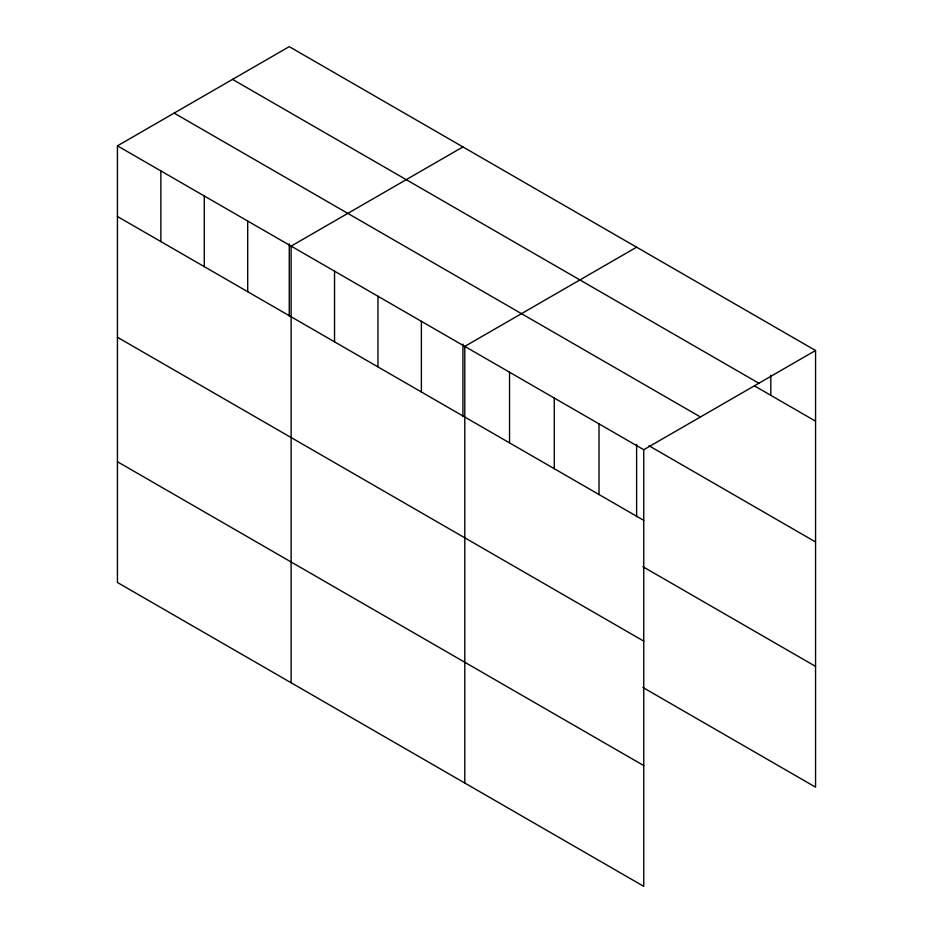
<?xml version="1.0" encoding="UTF-8"?>
<svg xmlns="http://www.w3.org/2000/svg" width="933" height="933" viewBox="0 0 933 933"><rect width="100%" height="100%" fill="white"/><g stroke="black" fill="none" stroke-linecap="round" stroke-linejoin="round"><path stroke-width="1.4" d="M117.441 145.84L643.747 449.706L643.747 886.35L117.441 582.495L117.441 145.84L289.253 46.65L815.559 350.505L815.559 787.16L642.825 687.434M462.931 146.924L291.119 246.114L291.119 682.769M636.609 247.198L464.797 346.388L464.797 783.044M643.747 449.706L815.559 350.505M232.562 79.387L758.856 383.241M754.669 386.005L815.559 421.168M174.144 113.115L700.438 416.969M649.041 445.799L815.559 541.945M117.441 216.503L643.747 520.357M642.825 566.658L815.559 666.384M117.441 337.279L643.747 641.134M117.441 461.718L643.747 765.573M770.821 375.148L770.821 395.335M636.609 444.411L636.609 516.765M599.009 423.874L599.009 494.525M554.272 398.041L554.272 468.704M509.535 372.22L509.535 442.872M462.931 344.149L462.931 416.491M421.378 321.325L421.378 391.977M377.958 296.251L377.958 366.914M334.539 271.188L334.539 341.84M289.253 243.875L289.253 316.217M247.7 221.051L247.7 291.702M204.28 195.977L204.28 266.64M160.861 170.914L160.861 241.565"/></g></svg>
